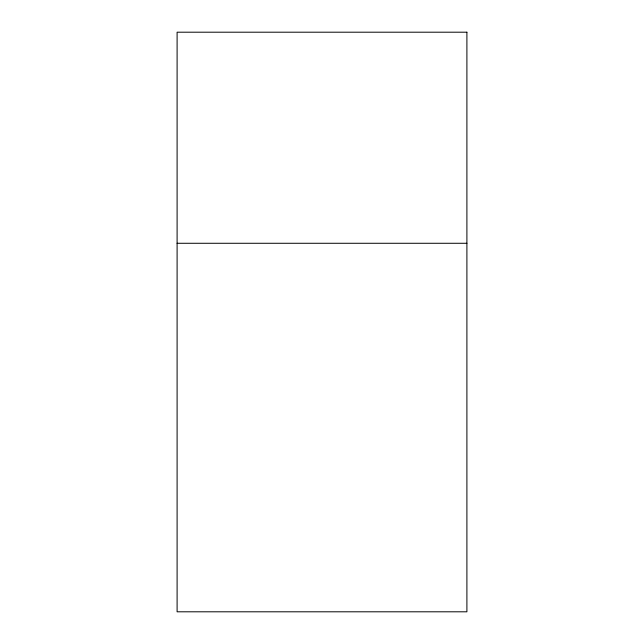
<?xml version="1.0" encoding="UTF-8"?>
<svg xmlns="http://www.w3.org/2000/svg" width="644" height="644" viewBox="0 0 644 644"><rect width="100%" height="100%" fill="white"/><g stroke="black" fill="none" stroke-linecap="round" stroke-linejoin="round"><path stroke-width="0.97" d="M177.1 243.279L466.9 243.279M466.9 32.2L177.1 32.2L177.1 611.8L466.9 611.8L466.9 32.2"/></g></svg>
